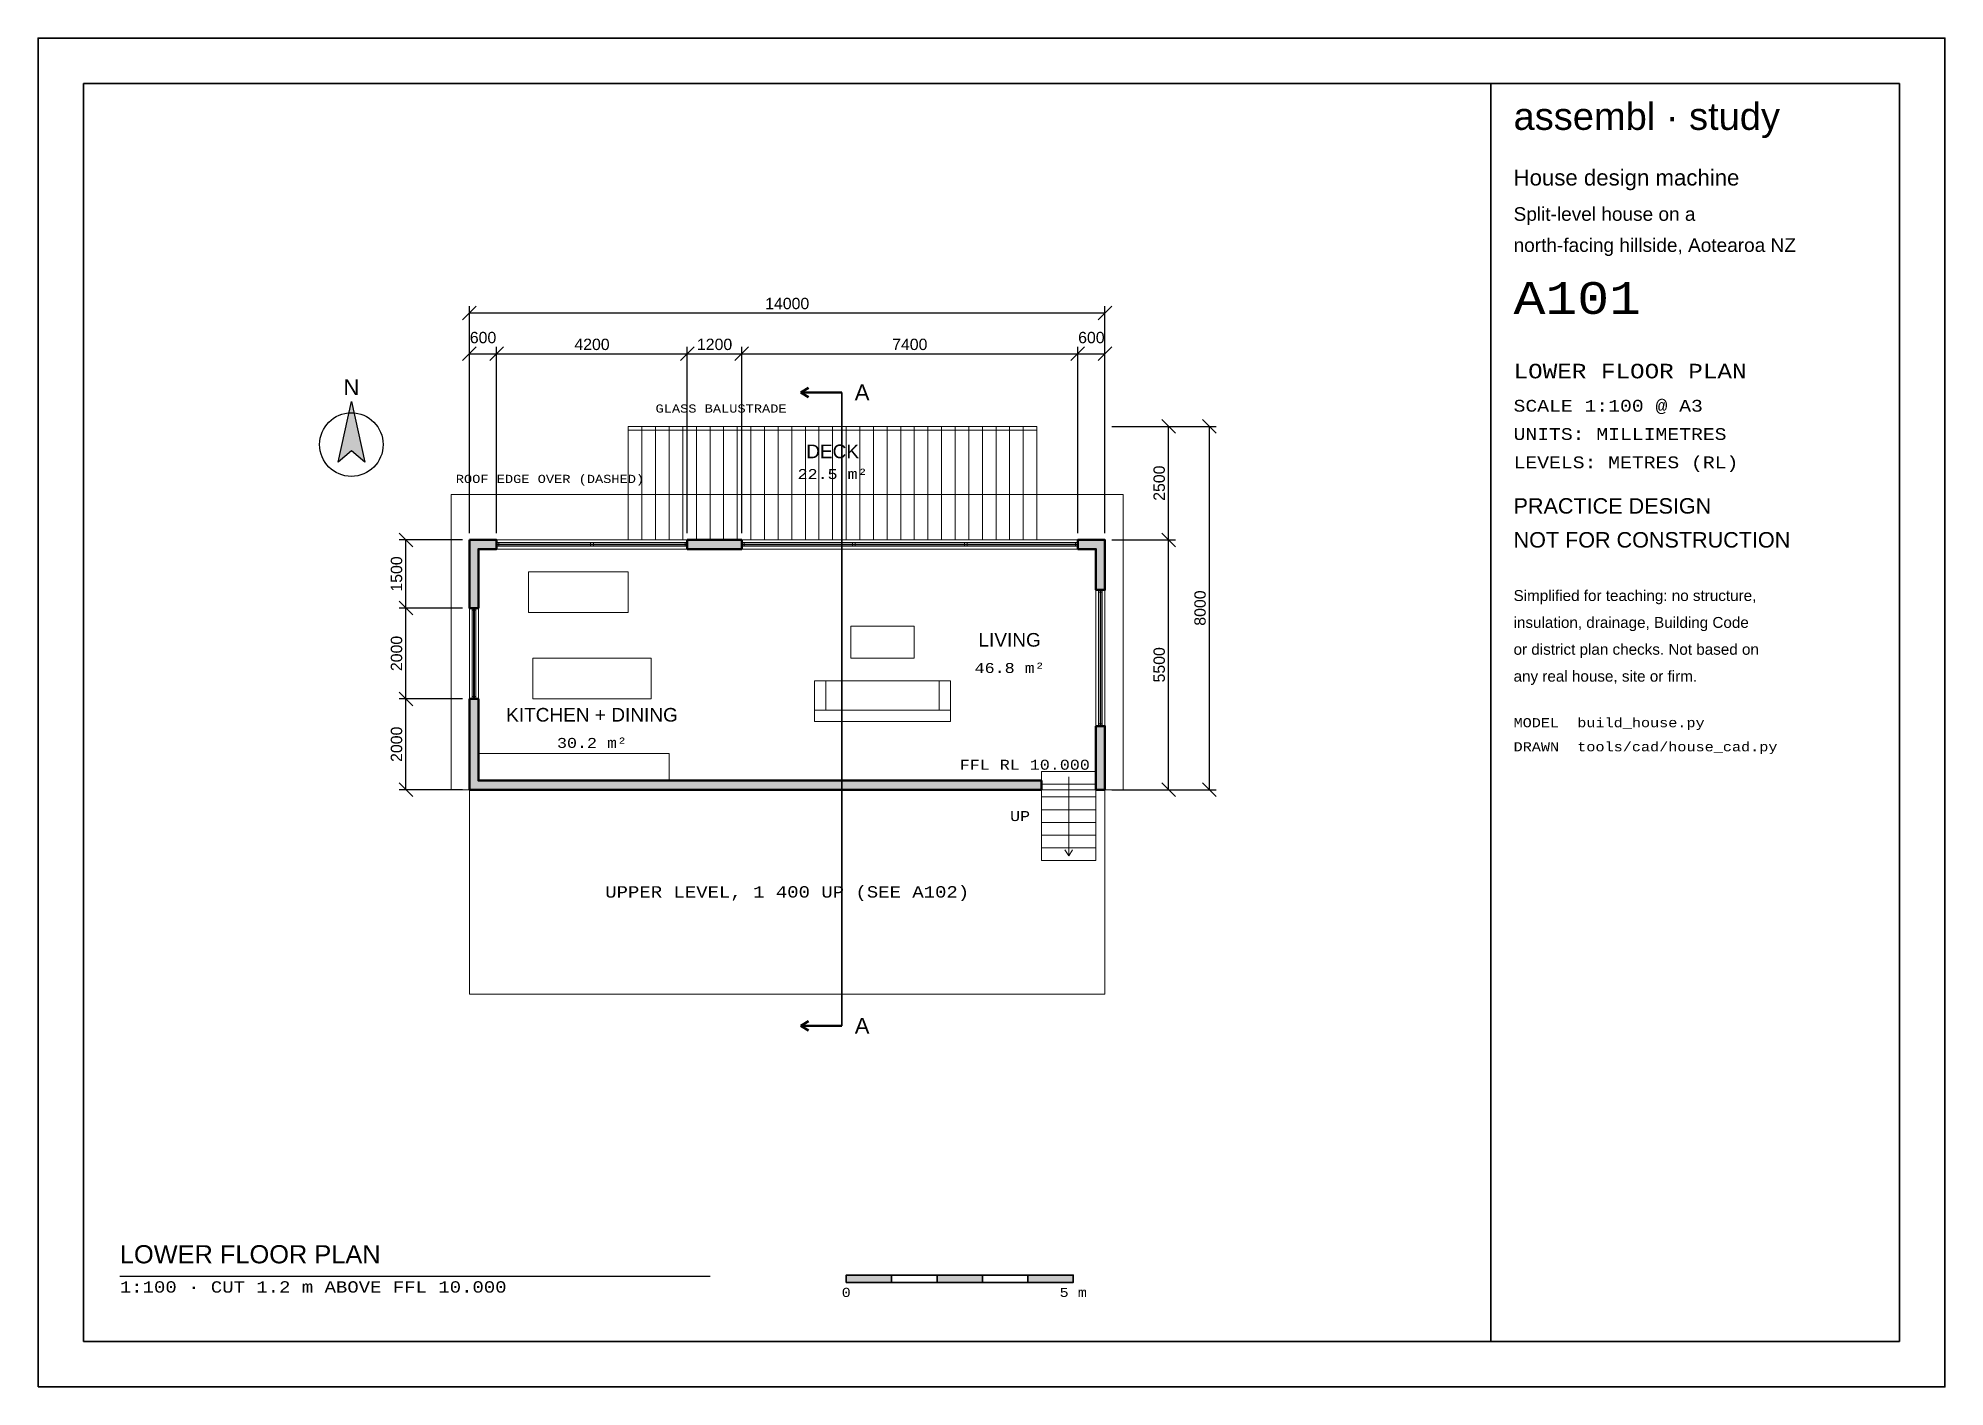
# Paper-space layout 'A101 Lower floor plan' of a CAD drawing. Header units: millimetres. Extents: x 0 to 420, y 0 to 297.
# The model-space entities are those that its viewports show. They can reach past a viewport. Long polylines and large blocks are cut down to what shows.
import ezdxf
from ezdxf.enums import TextEntityAlignment as Align

# ---------------------------------------------------------------- set-up
doc = ezdxf.new("R2010")
doc.units = ezdxf.units.MM
doc.linetypes.add('A-CHAIN', pattern=[12, 8, -1.5, 1, -1.5])
doc.linetypes.add('A-HIDDEN', pattern=[3, 2, -1])
for name, color, linetype, lineweight in [('A-ANNO-DIMS', 7, 'Continuous', 18), ('A-ANNO-SYMB', 1, 'Continuous', 25), ('A-ANNO-TEXT', 7, 'Continuous', 25), ('A-ANNO-TTLB', 7, 'Continuous', 35), ('A-DECK', 30, 'Continuous', 18), ('A-FLOR', 7, 'Continuous', 18), ('A-FURN', 8, 'Continuous', 13), ('A-GLAZ', 4, 'Continuous', 18), ('A-OVHD', 8, 'A-HIDDEN', 18), ('A-SECT', 7, 'Continuous', 50), ('A-WALL', 7, 'Continuous', 50), ('A-WALL-PATT', 8, 'Continuous', 0)]:
    doc.layers.add(name, color=color, linetype=linetype, lineweight=lineweight)
doc.styles.add('ASSEMBL', font='arial.ttf')
doc.styles.add('ASSEMBL-MONO', font='cour.ttf')
doc.dimstyles.new('A100', dxfattribs={"dimscale": 100, "dimtxt": 2.5, "dimasz": 2, "dimexe": 1.5, "dimexo": 1.5, "dimgap": 0.8, "dimtad": 1, "dimdec": 0, "dimdsep": 46, "dimtxsty": 'ASSEMBL', "dimtsz": 1.5, "dimcen": 2.5, "dimclrd": 256, "dimclre": 256, "dimclrt": 256, "dimazin": 3, "dimtfac": 1, "dimtmove": 0, "dimatfit": 3})

msp = doc.modelspace()

# ---------------------------------------------------------------- hatches: boundary and pattern name
at = {"layer": 'A-ANNO-SYMB'}
msp.add_hatch(color=256, dxfattribs=at).paths.add_polyline_path([(96900, 21695), (97194, 20365), (96900, 20610), (96606, 20365)])
at = {"layer": 'A-ANNO-TTLB'}
for points in [[(107800, 2300), (108800, 2300), (108800, 2460), (107800, 2460)], [(109800, 2300), (110800, 2300), (110800, 2460), (109800, 2460)], [(111800, 2300), (112800, 2300), (112800, 2460), (111800, 2460)]]:
    msp.add_hatch(color=256, dxfattribs=at).paths.add_polyline_path(points)
at = {"layer": 'A-WALL-PATT'}
for points in [[(99500, 18650), (100100, 18650), (100100, 18450), (99700, 18450), (99700, 17150), (99500, 17150), (99500, 18450)], [(105500, 18450), (104300, 18450), (104300, 18650), (105500, 18650)], [(112900, 18450), (112900, 18650), (113500, 18650), (113500, 18450), (113500, 17550), (113300, 17550), (113300, 18450)], [(99500, 15150), (99700, 15150), (99700, 13350), (112100, 13350), (112100, 13150), (99500, 13150), (99500, 13350)], [(113300, 14550), (113500, 14550), (113500, 13350), (113500, 13150), (113300, 13150), (113300, 13350)]]:
    msp.add_hatch(color=256, dxfattribs=at).paths.add_polyline_path(points)

# ---------------------------------------------------------------- linework, layer by layer
at = {"layer": 'A-ANNO-SYMB'}
msp.add_lwpolyline([(96900, 21695), (97194, 20365), (96900, 20610), (96606, 20365)], close=True, dxfattribs=at)
msp.add_circle((96900, 20750), 700, dxfattribs=at)
at = {"layer": 'A-ANNO-TEXT'}
msp.add_line((91800, 2440), (104800, 2440), dxfattribs=at)
at = {"layer": 'A-ANNO-TTLB'}
for points in [[(90000, 0), (132000, 0), (132000, 29700), (90000, 29700)], [(91000, 1000), (131000, 1000), (131000, 28700), (91000, 28700)], [(122000, 1000), (131000, 1000), (131000, 28700), (122000, 28700)], [(107800, 2300), (108800, 2300), (108800, 2460), (107800, 2460)], [(108800, 2300), (109800, 2300), (109800, 2460), (108800, 2460)], [(109800, 2300), (110800, 2300), (110800, 2460), (109800, 2460)], [(110800, 2300), (111800, 2300), (111800, 2460), (110800, 2460)], [(111800, 2300), (112800, 2300), (112800, 2460), (111800, 2460)]]:
    msp.add_lwpolyline(points, close=True, dxfattribs=at)
at = {"layer": 'A-DECK'}
for p, q in [((103300, 18650), (103300, 21150)), ((103600, 18650), (103600, 21150)), ((103900, 18650), (103900, 21150)), ((104200, 18650), (104200, 21150)), ((104500, 18650), (104500, 21150)), ((104800, 18650), (104800, 21150)), ((105100, 18650), (105100, 21150)), ((105400, 18650), (105400, 21150)), ((105700, 18650), (105700, 21150)), ((106000, 18650), (106000, 21150)), ((106300, 18650), (106300, 21150)), ((106600, 18650), (106600, 21150)), ((106900, 18650), (106900, 21150)), ((107200, 18650), (107200, 21150)), ((107500, 18650), (107500, 21150)), ((107800, 18650), (107800, 21150)), ((108100, 18650), (108100, 21150)), ((108400, 18650), (108400, 21150)), ((108700, 18650), (108700, 21150)), ((109000, 18650), (109000, 21150)), ((109300, 18650), (109300, 21150)), ((109600, 18650), (109600, 21150)), ((109900, 18650), (109900, 21150)), ((110200, 18650), (110200, 21150)), ((110500, 18650), (110500, 21150)), ((110800, 18650), (110800, 21150)), ((111100, 18650), (111100, 21150)), ((111400, 18650), (111400, 21150)), ((111700, 18650), (111700, 21150))]:
    msp.add_line(p, q, dxfattribs=at)
for points in [[(103000, 21070), (103000, 21150), (112000, 21150), (112000, 21070)], [(112000, 18650), (105500, 18650), (104300, 18650), (103000, 18650), (103000, 21070), (112000, 21070)]]:
    msp.add_lwpolyline(points, close=True, dxfattribs=at)
at = {"layer": 'A-FLOR'}
for p, q in [((112700, 13430), (112700, 11690)), ((112700, 11690), (112617.5, 11827.1)), ((112700, 11690), (112782.5, 11827.1))]:
    msp.add_line(p, q, dxfattribs=at)
for points in [[(104300, 18450), (100100, 18450), (100100, 18650), (104300, 18650)], [(112900, 18450), (105500, 18450), (105500, 18650), (112900, 18650)], [(113300, 13550), (112100, 13550), (112100, 13350), (103900, 13350), (103900, 13950), (99700, 13950), (99700, 15150), (99700, 17150), (99700, 18450), (100100, 18450), (104300, 18450), (105500, 18450), (112900, 18450), (113300, 18450), (113300, 17550), (113300, 14550)], [(100800, 17950), (100800, 17050), (103000, 17050), (103000, 17950)], [(113500, 14550), (113300, 14550), (113300, 17550), (113500, 17550)], [(99700, 15150), (99500, 15150), (99500, 17150), (99700, 17150)], [(109300, 16050), (109300, 16750), (107900, 16750), (107900, 16050)], [(103500, 16050), (100900, 16050), (100900, 15150), (103500, 15150)], [(110100, 14900), (110100, 15550), (109850, 15550), (107350, 15550), (107100, 15550), (107100, 14900), (107100, 14650), (110100, 14650)], [(113300, 13270), (112100, 13270), (112100, 13350), (112100, 13550), (113300, 13550), (113300, 13350)], [(113300, 12990), (112100, 12990), (112100, 13150), (112100, 13270), (113300, 13270), (113300, 13150)], [(112100, 12990), (113300, 12990), (113300, 12710), (112100, 12710)], [(112100, 12710), (113300, 12710), (113300, 12430), (112100, 12430)], [(112100, 12430), (113300, 12430), (113300, 12150), (112100, 12150)], [(112100, 12150), (113300, 12150), (113300, 11870), (112100, 11870)], [(112100, 11590), (112100, 11870), (113300, 11870), (113300, 11590)]]:
    msp.add_lwpolyline(points, close=True, dxfattribs=at)
at = {"layer": 'A-FURN'}
for points in [[(100800, 17050), (100800, 17950), (103000, 17950), (103000, 17050)], [(107900, 16050), (107900, 16750), (109300, 16750), (109300, 16050)], [(100900, 15150), (100900, 16050), (103500, 16050), (103500, 15150)], [(107100, 15550), (107350, 15550), (107350, 14900), (107100, 14900)], [(109850, 15550), (109850, 14900), (107350, 14900), (107350, 15550)], [(109850, 15550), (110100, 15550), (110100, 14900), (109850, 14900)], [(107100, 14650), (107100, 14900), (110100, 14900), (110100, 14650)], [(103900, 13950), (103900, 13350), (99700, 13350), (99700, 13950)]]:
    msp.add_lwpolyline(points, close=True, dxfattribs=at)
at = {"layer": 'A-GLAZ'}
for points in [[(104300, 18510), (100100, 18510), (100100, 18590), (104300, 18590)], [(100150, 18590), (100150, 18510), (100100, 18510), (100100, 18590)], [(104300, 18540), (100100, 18540), (100100, 18560), (104300, 18560)], [(102170, 18510), (102170, 18590), (102230, 18590), (102230, 18510)], [(104300, 18510), (104250, 18510), (104250, 18590), (104300, 18590)], [(112900, 18510), (105500, 18510), (105500, 18590), (112900, 18590)], [(105550, 18590), (105550, 18510), (105500, 18510), (105500, 18590)], [(112900, 18540), (105500, 18540), (105500, 18560), (112900, 18560)], [(107936.7, 18510), (107936.7, 18590), (107996.7, 18590), (107996.7, 18510)], [(110403.3, 18510), (110403.3, 18590), (110463.3, 18590), (110463.3, 18510)], [(112900, 18510), (112850, 18510), (112850, 18590), (112900, 18590)], [(113440, 14550), (113360, 14550), (113360, 17550), (113440, 17550)], [(113440, 17500), (113360, 17500), (113360, 17550), (113440, 17550)], [(113410, 14550), (113390, 14550), (113390, 17550), (113410, 17550)], [(99640, 15150), (99560, 15150), (99560, 17150), (99640, 17150)], [(99640, 17100), (99560, 17100), (99560, 17150), (99640, 17150)], [(99610, 15150), (99590, 15150), (99590, 17150), (99610, 17150)], [(99560, 15200), (99640, 15200), (99640, 15150), (99560, 15150)], [(113360, 14600), (113440, 14600), (113440, 14550), (113360, 14550)]]:
    msp.add_lwpolyline(points, close=True, dxfattribs=at)
at = {"layer": 'A-OVHD', "ltscale": 100}
for points in [[(99100, 13150), (113900, 13150), (113900, 19650), (99100, 19650)], [(99500, 8650), (113500, 8650), (113500, 13150), (99500, 13150)]]:
    msp.add_lwpolyline(points, close=True, dxfattribs=at)
at = {"layer": 'A-SECT'}
for p, q in [((106800, 21900), (106971.4, 22003.1)), ((107700, 21900), (106800, 21900)), ((106800, 21900), (106971.4, 21796.9)), ((106800, 7950), (106971.4, 8053.1)), ((107700, 7950), (106800, 7950)), ((106800, 7950), (106971.4, 7846.9))]:
    msp.add_line(p, q, dxfattribs=at)
at = {"layer": 'A-SECT', "linetype": 'A-CHAIN', "lineweight": 35, "ltscale": 100}
msp.add_line((107700, 21900), (107700, 7950), dxfattribs=at)
at = {"layer": 'A-WALL'}
for points in [[(99500, 18650), (100100, 18650), (100100, 18450), (99700, 18450), (99700, 17150), (99500, 17150), (99500, 18450)], [(105500, 18450), (104300, 18450), (104300, 18650), (105500, 18650)], [(112900, 18450), (112900, 18650), (113500, 18650), (113500, 18450), (113500, 17550), (113300, 17550), (113300, 18450)], [(99500, 15150), (99700, 15150), (99700, 13350), (112100, 13350), (112100, 13150), (99500, 13150), (99500, 13350)], [(113300, 14550), (113500, 14550), (113500, 13350), (113500, 13150), (113300, 13150), (113300, 13350)]]:
    msp.add_lwpolyline(points, close=True, dxfattribs=at)

# ---------------------------------------------------------------- texts
at = {"layer": 'A-ANNO-SYMB', "style": 'ASSEMBL'}
msp.add_text('N', height=350, dxfattribs=at).set_placement((96900, 22015), align=Align.MIDDLE_CENTER)
at = {"layer": 'A-ANNO-TEXT'}
for s, height, style, p in [('GLASS BALUSTRADE', 180, 'ASSEMBL-MONO', (103600, 21400)), ('ROOF EDGE OVER (DASHED)', 180, 'ASSEMBL-MONO', (99200, 19850)), ('LOWER FLOOR PLAN', 400, 'ASSEMBL', (91800, 2600)), ('1:100 · CUT 1.2 m ABOVE FFL 10.000', 250, 'ASSEMBL-MONO', (91800, 2000))]:
    msp.add_text(s, height=height, dxfattribs=dict(at, style=style)).set_placement(p, align=Align.BOTTOM_LEFT)
for s, height, style, p in [('DECK', 300, 'ASSEMBL', (107500, 20600)), ('22.5 m²', 220, 'ASSEMBL-MONO', (107500, 20100)), ('LIVING', 300, 'ASSEMBL', (111400, 16450)), ('46.8 m²', 220, 'ASSEMBL-MONO', (111400, 15830)), ('KITCHEN + DINING', 300, 'ASSEMBL', (102200, 14800)), ('30.2 m²', 220, 'ASSEMBL-MONO', (102200, 14180)), ('UPPER LEVEL, 1 400 UP (SEE A102)', 250, 'ASSEMBL-MONO', (106500, 10900))]:
    msp.add_text(s, height=height, dxfattribs=dict(at, style=style)).set_placement(p, align=Align.MIDDLE_CENTER)
at = {"layer": 'A-ANNO-TEXT', "style": 'ASSEMBL-MONO'}
msp.add_text('FFL RL 10.000', height=220, dxfattribs=at).set_placement((110300, 13700), align=Align.MIDDLE_LEFT)
msp.add_text('UP', height=220, dxfattribs=at).set_placement((111850, 12570), align=Align.MIDDLE_RIGHT)
at = {"layer": 'A-ANNO-TTLB'}
for s, height, style, p in [('assembl · study', 600, 'ASSEMBL', (122500, 27500)), ('House design machine', 350, 'ASSEMBL', (122500, 26350)), ('Split-level house on a', 300, 'ASSEMBL', (122500, 25587.5)), ('north-facing hillside, Aotearoa NZ', 300, 'ASSEMBL', (122500, 24902.5)), ('A101', 700, 'ASSEMBL-MONO', (122500, 23417.5)), ('LOWER FLOOR PLAN', 320, 'ASSEMBL-MONO', (122500, 22112.5)), ('SCALE 1:100 @ A3', 260, 'ASSEMBL-MONO', (122500, 21396.5)), ('UNITS: MILLIMETRES', 260, 'ASSEMBL-MONO', (122500, 20773.5)), ('LEVELS: METRES (RL)', 260, 'ASSEMBL-MONO', (122500, 20150.5)), ('PRACTICE DESIGN', 340, 'ASSEMBL', (122500, 19127.5)), ('NOT FOR CONSTRUCTION', 340, 'ASSEMBL', (122500, 18380.5)), ('Simplified for teaching: no structure,', 240, 'ASSEMBL', (122500, 17233.5)), ('insulation, drainage, Building Code', 240, 'ASSEMBL', (122500, 16641.5)), ('or district plan checks. Not based on', 240, 'ASSEMBL', (122500, 16049.5)), ('any real house, site or firm.', 240, 'ASSEMBL', (122500, 15457.5)), ('MODEL  build_house.py', 200, 'ASSEMBL-MONO', (122500, 14465.5)), ('DRAWN  tools/cad/house_cad.py', 200, 'ASSEMBL-MONO', (122500, 13935.5))]:
    msp.add_text(s, height=height, dxfattribs=dict(at, style=style)).set_placement(p, align=Align.BOTTOM_LEFT)
at = {"layer": 'A-ANNO-TTLB', "style": 'ASSEMBL-MONO'}
for s, p in [('0', (107800, 2180)), ('5 m', (112800, 2180))]:
    msp.add_text(s, height=200, dxfattribs=at).set_placement(p, align=Align.TOP_CENTER)
at = {"layer": 'A-SECT', "style": 'ASSEMBL'}
for p in [(108150, 21900), (108150, 7950)]:
    msp.add_text('A', height=350, dxfattribs=at).set_placement(p, align=Align.MIDDLE_CENTER)

# ---------------------------------------------------------------- dimensions: what is measured, and where the dimension line sits
at = {"layer": 'A-ANNO-DIMS'}
for base, p1, p2 in [((99500, 23650), (99500, 18650), (113500, 18650)), ((99500, 22750), (99500, 18650), (100100, 18650)), ((100100, 22750), (100100, 18650), (104300, 18650)), ((104300, 22750), (104300, 18650), (105500, 18650)), ((105500, 22750), (105500, 18650), (112900, 18650)), ((112900, 22750), (112900, 18650), (113500, 18650))]:
    msp.add_linear_dim(base=base, p1=p1, p2=p2, dimstyle='A100', dxfattribs=at).render()
for base, p1, p2 in [((114900, 18650), (113500, 18650), (113500, 21150)), ((115800, 13150), (113500, 13150), (113500, 21150)), ((98100, 17150), (99500, 17150), (99500, 18650)), ((114900, 13150), (113500, 13150), (113500, 18650)), ((98100, 15150), (99500, 15150), (99500, 17150)), ((98100, 13150), (99500, 13150), (99500, 15150))]:
    msp.add_linear_dim(base=base, p1=p1, p2=p2, angle=90, dimstyle='A100', dxfattribs=at).render()

psp = doc.layouts.new('A101 Lower floor plan')

# ---------------------------------------------------------------- viewports
at = {"layer": 'VIEWPORTS'}
psp.add_viewport(center=(210, 148.5), size=(420, 297), view_center_point=(111000, 14850), view_height=29700, dxfattribs=at)

doc.saveas('drawing.dxf')
